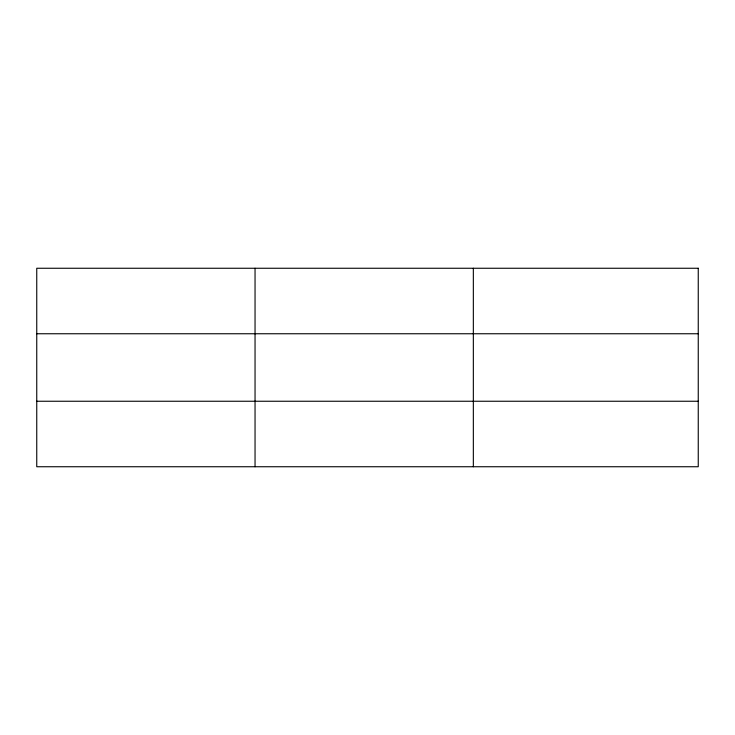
<?xml version="1.0" encoding="UTF-8"?>
<svg xmlns="http://www.w3.org/2000/svg" width="735" height="735" viewBox="0 0 735 735"><rect width="100%" height="100%" fill="white"/><g stroke="black" fill="none" stroke-linecap="round" stroke-linejoin="round"><path stroke-width="1.1" d="M255.045 466.743L255.045 268.257M473.34 466.743L473.34 268.257M36.75 333.754L698.25 333.754M36.75 401.246L698.25 401.246M698.25 268.257L698.25 466.743L36.75 466.743L36.75 268.257L698.25 268.257"/></g></svg>
